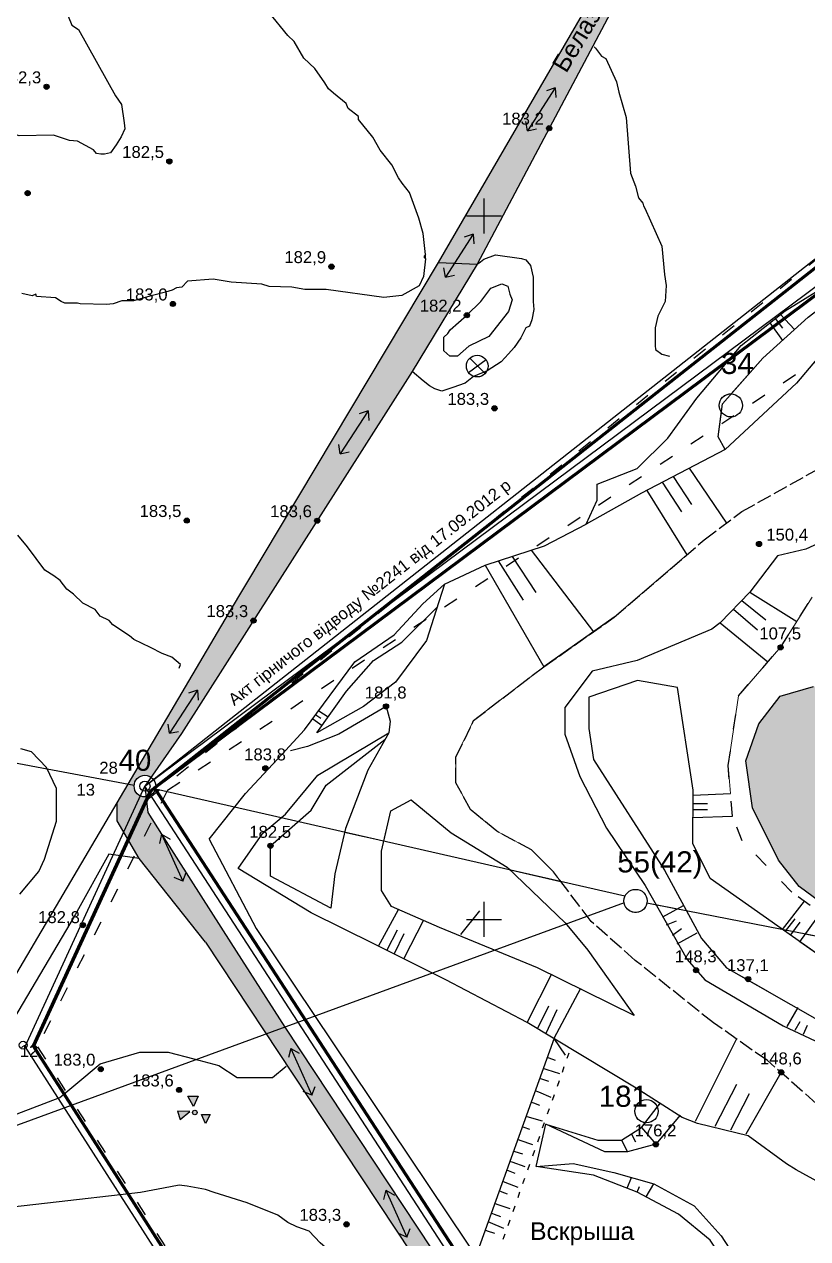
# Model space of a CAD drawing. Header units: millimetres. Extents: x 6243 to 9314, y 4730 to 7085.
# Drawn here: x 6669.2 to 6892.1, y 5309.2 to 5654.5 of the extents above; entities that cross this region are included whole.
import ezdxf

# ---------------------------------------------------------------- set-up
doc = ezdxf.new("R2010")
doc.units = ezdxf.units.MM
doc.header["$LTSCALE"] = 0.7
doc.linetypes.add('ACAD_ISO02W100', pattern=[15, 12, -3])
doc.linetypes.add('ACAD_ISO03W100', pattern=[30, 12, -18])
for name, color, linetype in [('відм', 14, 'Continuous'), ('горизонталі', 22, 'Continuous'), ('горный отвод', 7, 'Continuous'), ('свердловини', 7, 'Continuous'), ('чорн', 255, 'Continuous')]:
    doc.layers.add(name, color=color, linetype=linetype)
doc.styles.get("Standard").update_dxf_attribs({"font": 'arial.ttf'})

msp = doc.modelspace()

# ---------------------------------------------------------------- hatches: boundary and pattern name
at = {"ltscale": 0.2, "true_color": 0x000000}
h = msp.add_hatch(color=18, dxfattribs=at)
h.dxf.hatch_style = 1
h.paths.add_polyline_path([(6885.6, 5814.59), (6881.06, 5824.61), (6873.82, 5823.22), (6880.84, 5803.53), (6881.5, 5784.76), (6881.65, 5770.42), (6881.63, 5754.94), (6891, 5759.95)])
h.paths.add_polyline_path([(6888.05, 5746.24), (6891, 5759.95), (6881.63, 5754.94), (6880.18, 5749.63), (6846.81, 5689.69), (6787.06, 5586.76), (6798.06, 5586.3), (6818.22, 5624.31, -0.277586), (6817.83, 5624.95, -0.565452), (6818.91, 5625.6), (6845.02, 5674.82), (6850.17, 5683.38, -0.262968), (6849.82, 5684, -0.583571), (6850.93, 5684.63), (6870.69, 5717.44, -0.262968), (6870.34, 5718.07, -0.583571), (6871.45, 5718.69)])
h.paths.add_polyline_path([(6779.62, 5555.73), (6798.06, 5586.3), (6787.06, 5586.76), (6727.31, 5486.89), (6698.76, 5438.43), (6700.5, 5438.11, -0.580445), (6705.33, 5440.41), (6713.99, 5452.86), (6734.07, 5484.33, -0.256117), (6733.73, 5484.95, -0.592209), (6734.86, 5485.57), (6752.19, 5512.74, -0.256117), (6751.85, 5513.35, -0.592209), (6752.98, 5513.97)])
h.paths.add_polyline_path([(6824.81, 5637.4), (6857.29, 5691.29), (6848.46, 5696.61), (6815.99, 5642.72)], flags=24)
h.paths.add_polyline_path([(6803.79, 5624.09), (6817.37, 5624.08), (6817.38, 5631.08), (6803.8, 5631.1)], flags=25)
h.paths.add_polyline_path([(6835.77, 5683.14), (6849.36, 5683.13), (6849.37, 5690.13), (6835.78, 5690.15)], flags=24)
h.paths.add_polyline_path([(6856.3, 5717.21), (6869.88, 5717.19), (6869.89, 5724.2), (6856.3, 5724.21)], flags=25)
h.paths.add_polyline_path([(6719.69, 5484.09), (6733.27, 5484.07), (6733.28, 5491.08), (6719.7, 5491.1)], flags=25)
h.paths.add_polyline_path([(6737.81, 5512.49), (6751.39, 5512.48), (6751.4, 5519.48), (6737.82, 5519.5)], flags=25)
h.paths.add_polyline_path([(6780.36, 5570.92), (6793.95, 5570.9), (6793.96, 5577.91), (6780.37, 5577.92)], flags=24)
h.paths.add_polyline_path([(6694.54, 5440.59), (6706.93, 5440.61), (6706.91, 5449.8), (6694.53, 5449.78)], flags=9)
h = msp.add_hatch(color=18, dxfattribs=at)
h.dxf.hatch_style = 1
h.paths.add_polyline_path([(6932.49, 5448.84), (6935.43, 5456.48), (6938.55, 5459.27), (6946.32, 5468.63), (6949.67, 5476.59), (6963.4, 5503.65), (6969.99, 5518.83), (6974.64, 5528.34), (6986.17, 5547.89), (6976.48, 5557), (6967.7, 5544.08), (6966.63, 5542.19, -0.375086), (6967.26, 5541.47, -0.711304), (6965.95, 5541.01), (6954.43, 5520.84), (6941.01, 5494.45), (6928.8, 5475.25), (6920.79, 5466.74), (6918.21, 5463.96), (6914.35, 5463.96), (6903.16, 5465.19, -1), (6901.71, 5465.36), (6893.74, 5466.24), (6884.29, 5463.46), (6878.17, 5455.64), (6874.5, 5445.09), (6876.42, 5431.69), (6882.49, 5419.53), (6906.32, 5428.17), (6906.64, 5431.26), (6909.98, 5433.74), (6915.19, 5431.39), (6930.14, 5436.81), (6930.15, 5439.98)])
h.paths.add_polyline_path([(6931.56, 5459.49, -1), (6933.02, 5459.49, -1)], flags=16)
h.paths.add_polyline_path([(6955.7, 5508.9, -1), (6957.17, 5508.9, -1)], flags=16)
h.paths.add_polyline_path([(6995.38, 5559.69), (7011.67, 5582.06), (7020.54, 5596.74), (7043, 5640.79), (7033.31, 5646.4), (7011.05, 5606.86), (6986.45, 5571.67), (6976.48, 5557), (6986.23, 5547.84)])
h.paths.add_polyline_path([(6991.88, 5567.6, -1), (6993.34, 5567.6, -1)], flags=16)
h.paths.add_polyline_path([(6930.14, 5429.58), (6930.14, 5431.9), (6930.14, 5436.81), (6915.19, 5431.39), (6915.93, 5431.05), (6921.22, 5420.53), (6927.89, 5415.51), (6938.99, 5421.04)])
h.paths.add_polyline_path([(6907.29, 5421.21), (6905.85, 5423.55), (6906.32, 5428.17), (6882.49, 5419.53), (6883.81, 5416.88), (6889.71, 5409.32), (6913.96, 5391.37), (6940.64, 5386.14), (6921.93, 5402.87)])
h.paths.add_polyline_path([(6967.2, 5540.59), (6980.78, 5540.57), (6980.79, 5547.58), (6967.2, 5547.59)], flags=24)
h.paths.add_polyline_path([(6924.88, 5459.89), (6938.47, 5459.88), (6938.47, 5466.88), (6924.89, 5466.9)], flags=24)
h.paths.add_polyline_path([(6949.03, 5509.3), (6962.61, 5509.28), (6962.62, 5516.29), (6949.04, 5516.31)], flags=24)
h.paths.add_polyline_path([(6993.6, 5566.72), (7004.54, 5566.7), (7004.55, 5573.71), (6993.61, 5573.72)], flags=24)
h.paths.add_polyline_path([(6994.88, 5580.31), (7017.56, 5580.68), (7017.39, 5590.98), (6994.71, 5590.61)], flags=24)
h.paths.add_polyline_path([(6989.1, 5573.02), (7019.2, 5573.51), (7019.07, 5581.76), (6988.97, 5581.26)], flags=24)
h = msp.add_hatch(color=18, dxfattribs=at)
h.dxf.hatch_style = 1
h.paths.add_polyline_path([(6821.68, 5283.31), (6812.06, 5283.31), (6818.01, 5278.84), (6822.76, 5278.84)])
h.paths.add_polyline_path([(6812.06, 5283.31), (6808.41, 5283.31), (6806.12, 5283.82), (6809.35, 5278.84), (6818.01, 5278.84)])
h.paths.add_polyline_path([(6743.38, 5369.37), (6738.08, 5367.43), (6749.92, 5349.55), (6770.18, 5318.94), (6793.19, 5284.18), (6801.13, 5278.84), (6806.95, 5278.84), (6803.31, 5284.44), (6800.95, 5284.96), (6797.73, 5287.24)])
h.paths.add_polyline_path([(6786.74, 5298.58, -1), (6788.2, 5298.58, -1)], flags=16)
h.paths.add_polyline_path([(6728.04, 5393.35), (6716.62, 5411.19), (6708.32, 5424.18), (6704.36, 5430.37), (6704.01, 5433.69), (6703.81, 5433.56), (6698.81, 5422.68), (6701.92, 5417.34), (6720.78, 5393.56), (6738.08, 5367.43), (6743.38, 5369.37)])
h.paths.add_polyline_path([(6702.28, 5435.08, -0.293014), (6700.49, 5437.88, -0.018732), (6700.5, 5438.11), (6698.76, 5438.43), (6695.71, 5433.25), (6695.71, 5428.04), (6697.57, 5424.82)])
h.paths.add_polyline_path([(6703.52, 5433.36), (6703.84, 5433.63), (6703.98, 5433.93), (6703.89, 5434.82, -0.13467), (6702.28, 5435.08), (6697.57, 5424.82), (6698.76, 5422.77)])
h.paths.add_polyline_path([(6772.69, 5297.71), (6786.28, 5297.71), (6786.28, 5304.71), (6772.7, 5304.71)], flags=25)
at = {"layer": 'відм', "ltscale": 0.2, "true_color": 0x000000}
h = msp.add_hatch(color=18, dxfattribs=at)
h.dxf.hatch_style = 1
h.paths.add_polyline_path([(6676.33, 5636.71, 1), (6674.87, 5636.72, 1)])
h = msp.add_hatch(color=18, dxfattribs=at)
h.dxf.hatch_style = 1
h.paths.add_polyline_path([(6819.3, 5624.95, 1), (6817.83, 5624.95, 1)])
h = msp.add_hatch(color=18, dxfattribs=at)
h.dxf.hatch_style = 1
h.paths.add_polyline_path([(6711.24, 5615.5, 1), (6709.77, 5615.5, 1)])
h = msp.add_hatch(color=18, dxfattribs=at)
h.dxf.hatch_style = 1
h.paths.add_polyline_path([(6670.94, 5606.48, 1), (6669.48, 5606.48, 1)])
h = msp.add_hatch(color=18, dxfattribs=at)
h.dxf.hatch_style = 1
h.paths.add_polyline_path([(6757.36, 5585.59, 1), (6755.9, 5585.59, 1)])
h = msp.add_hatch(color=18, dxfattribs=at)
h.dxf.hatch_style = 1
h.paths.add_polyline_path([(6712.26, 5574.98, 1), (6710.79, 5574.98, 1)])
h = msp.add_hatch(color=18, dxfattribs=at)
h.dxf.hatch_style = 1
h.paths.add_polyline_path([(6795.87, 5571.78, 1), (6794.41, 5571.78, 1)])
h = msp.add_hatch(color=18, dxfattribs=at)
h.dxf.hatch_style = 1
h.paths.add_polyline_path([(6803.74, 5545.29, 1), (6802.27, 5545.29, 1)])
h = msp.add_hatch(color=18, dxfattribs=at)
h.dxf.hatch_style = 1
h.paths.add_polyline_path([(6716.19, 5513.4, 1), (6714.72, 5513.4, 1)])
h = msp.add_hatch(color=18, dxfattribs=at)
h.dxf.hatch_style = 1
h.paths.add_polyline_path([(6753.32, 5513.35, 1), (6751.85, 5513.36, 1)])
h = msp.add_hatch(color=18, dxfattribs=at)
h.dxf.hatch_style = 1
h.paths.add_polyline_path([(6878.99, 5506.72, 1), (6877.52, 5506.72, 1)])
h = msp.add_hatch(color=18, dxfattribs=at)
h.dxf.hatch_style = 1
h.paths.add_polyline_path([(6735.2, 5484.95, 1), (6733.73, 5484.95, 1)])
h = msp.add_hatch(color=18, dxfattribs=at)
h.dxf.hatch_style = 1
h.paths.add_polyline_path([(6686.66, 5398.37, 1), (6685.19, 5398.37, 1)])
h = msp.add_hatch(color=18, dxfattribs=at)
h.dxf.hatch_style = 1
h.paths.add_polyline_path([(6691.73, 5357.41, 1), (6690.27, 5357.41, 1)])
h = msp.add_hatch(color=18, dxfattribs=at)
h.dxf.hatch_style = 1
h.paths.add_polyline_path([(6714, 5351.51, 1), (6712.54, 5351.51, 1)])
h = msp.add_hatch(color=18, dxfattribs=at)
h.dxf.hatch_style = 1
h.paths.add_polyline_path([(6761.64, 5313.3, 1), (6760.18, 5313.3, 1)])
at = {"layer": 'чорн', "ltscale": 0.2, "true_color": 0x000000}
h = msp.add_hatch(color=18, dxfattribs=at)
h.dxf.hatch_style = 1
h.paths.add_polyline_path([(6885.11, 5477.33, 1), (6883.64, 5477.33, 1)])
h = msp.add_hatch(color=18, dxfattribs=at)
h.dxf.hatch_style = 1
h.paths.add_polyline_path([(6772.88, 5460.54, 1), (6771.42, 5460.54, 1)])
h = msp.add_hatch(color=18, dxfattribs=at)
h.dxf.hatch_style = 1
h.paths.add_polyline_path([(6738.56, 5442.94, 1), (6737.09, 5442.94, 1)])
h = msp.add_hatch(color=18, dxfattribs=at)
h.dxf.hatch_style = 1
h.paths.add_polyline_path([(6740.01, 5420.93, 1), (6738.55, 5420.93, 1)])
h = msp.add_hatch(color=18, dxfattribs=at)
h.dxf.hatch_style = 1
h.paths.add_polyline_path([(6861.07, 5385.54, 1), (6859.6, 5385.54, 1)])
h = msp.add_hatch(color=18, dxfattribs=at)
h.dxf.hatch_style = 1
h.paths.add_polyline_path([(6875.9, 5383.02, 1), (6874.43, 5383.02, 1)])
h = msp.add_hatch(color=18, dxfattribs=at)
h.dxf.hatch_style = 1
h.paths.add_polyline_path([(6885.28, 5356.5, 1), (6883.82, 5356.5, 1)])
h = msp.add_hatch(color=18, dxfattribs=at)
h.dxf.hatch_style = 1
h.paths.add_polyline_path([(6716.31, 5345.35), (6712.81, 5345.51), (6713.62, 5343.13)])
h.paths.add_polyline_path([(6717.34, 5346.77), (6718.74, 5349.69), (6715.73, 5349.69)])
h.paths.add_polyline_path([(6722.08, 5344.48), (6719.63, 5344.48), (6720.75, 5341.96)])
h.paths.add_polyline_path([(6717.12, 5345.09, 1), (6718.4, 5345.09, 1)])
h = msp.add_hatch(color=18, dxfattribs=at)
h.dxf.hatch_style = 1
h.paths.add_polyline_path([(6849.62, 5336.04, 1), (6848.16, 5336.04, 1)])

# ---------------------------------------------------------------- linework, layer by layer
at = {"color": 18, "ltscale": 0.2, "true_color": 0x000000}
for points in [[(6787.06, 5586.76), (6798.06, 5586.3)], [(6703.57, 5437.88), (6704.36, 5430.37), (6708.32, 5424.18), (6716.62, 5411.19), (6728.04, 5393.35), (6743.38, 5369.37), (6797.73, 5287.24)], [(6701.92, 5417.34), (6695.71, 5428.04), (6695.71, 5433.25)], [(6720.78, 5393.56), (6749.92, 5349.55), (6770.18, 5318.94), (6793.19, 5284.18), (6801.13, 5278.84), (6822.76, 5278.84)], [(6819.98, 5366.27), (6797.7, 5304.25)]]:
    msp.add_lwpolyline(points, dxfattribs=at)
at = {"color": 18, "linetype": 'ACAD_ISO03W100', "ltscale": 0.2, "true_color": 0x000000}
msp.add_lwpolyline([(6824.17, 5361.99), (6801.65, 5298.37), (6797.7, 5304.25)], dxfattribs=at)
at = {"layer": 'відм', "color": 18, "ltscale": 0.2, "true_color": 0x000000}
for centre in [(6675.6, 5636.72), (6818.57, 5624.95), (6710.51, 5615.5), (6670.21, 5606.48), (6756.63, 5585.59), (6711.53, 5574.98), (6795.14, 5571.78), (6803, 5545.29), (6715.46, 5513.4), (6752.58, 5513.35), (6878.25, 5506.72), (6734.46, 5484.95), (6685.92, 5398.37), (6691, 5357.41), (6713.27, 5351.51), (6760.91, 5313.3)]:
    msp.add_circle(centre, 0.733, dxfattribs=at)
at = {"layer": 'горизонталі', "color": 18, "true_color": 0x000000}
for points in [[(6695.21, 5634.14), (6696.86, 5631.65), (6697.69, 5626.46), (6697.89, 5624.8), (6696.85, 5622.52), (6695.4, 5620.24), (6693.73, 5617.96), (6692.07, 5617.55), (6691.04, 5617.55), (6689.79, 5617.76), (6688.96, 5618.8), (6684.4, 5621.29), (6682.12, 5621.5), (6677.56, 5622.96), (6667.8, 5622.76), (6662, 5624.64), (6660.75, 5625.47), (6661.17, 5628.79), (6663.67, 5633.56), (6666.16, 5636.25), (6666.38, 5642.48), (6666.17, 5646.63), (6666.18, 5650.15), (6665.98, 5656.38)], [(6681.75, 5656.77), (6682.78, 5654.28), (6684.65, 5653.04), (6695.21, 5634.14)], [(6744.19, 5651.31), (6738.81, 5657.95)], [(6783.33, 5589.01), (6782.92, 5588.39), (6783.33, 5587.77), (6783.33, 5589.01), (6782.72, 5595.03), (6781.48, 5599.39), (6778.79, 5606.66), (6776.72, 5609.36), (6775.68, 5610.81), (6773.82, 5614.55), (6770.5, 5618.7), (6768.43, 5622.44), (6764.29, 5627.42), (6764.29, 5628.25), (6761.39, 5630.54), (6760.77, 5631.99), (6757.24, 5634.9), (6755.79, 5636.15), (6754.76, 5637.81), (6751.86, 5641.96), (6748.75, 5644.87), (6746.06, 5649.64), (6744.19, 5651.31)], [(6831.34, 5648.12), (6831.75, 5647.68), (6833.4, 5645.39), (6834.65, 5644.77), (6837.75, 5638.12), (6838.37, 5635.22), (6840.44, 5627.95), (6841.66, 5612.18), (6843.11, 5608.45), (6843.94, 5605.13), (6845.18, 5603.67), (6845.39, 5602.84), (6845.8, 5602.22), (6850.56, 5591.43), (6851.38, 5583.33), (6851.79, 5580.22), (6851.58, 5575.66), (6849.5, 5571.51), (6848.67, 5568.19), (6848.66, 5563.21), (6848.84, 5561.99), (6850.6, 5560.67), (6852.81, 5560.09)], [(6783.33, 5587.77), (6782.78, 5582.79), (6781.55, 5580.11), (6776.68, 5577.4), (6771.49, 5576.79), (6755.1, 5579.09), (6749.09, 5579.1), (6745.35, 5579.72), (6738.92, 5579.94), (6736.85, 5580.56), (6728.13, 5581.2), (6722.95, 5582.03), (6715.68, 5581.42), (6714.02, 5579.76), (6712.57, 5579.55), (6711.32, 5578.93), (6709.46, 5578.31), (6705.31, 5577.28), (6700.32, 5575.83), (6697, 5575.84), (6694.51, 5575.01), (6692.65, 5574.8), (6685.18, 5575.02), (6684.35, 5575.23), (6680.82, 5575.23), (6679.78, 5575.65), (6678.12, 5576.69), (6672.73, 5577.11), (6672.52, 5577.73), (6671.49, 5577.32), (6668.58, 5577.95)], [(6798.06, 5586.3), (6798.98, 5586.92), (6799.93, 5587.75), (6803.25, 5588.99), (6810.72, 5587.94), (6811.96, 5587.53), (6813.21, 5585.87), (6814.03, 5582.55), (6814.03, 5577.36), (6814.03, 5575.7), (6814.23, 5573.42), (6813.6, 5570.51), (6812.98, 5568.65), (6811.94, 5568.23), (6810.49, 5565.33), (6808.62, 5562.63), (6806.95, 5560.77), (6804.88, 5558.49), (6800.93, 5556), (6796.99, 5554.35), (6794.7, 5552.48), (6791.17, 5551.24), (6788.06, 5550.21), (6785.99, 5550.83), (6784.53, 5551.67), (6782.67, 5553.12), (6779.62, 5555.73)], [(6713.27, 5471.45), (6713.69, 5472.49), (6711.2, 5474.57), (6708.51, 5475.61), (6705.19, 5477.27), (6700.42, 5479.56), (6699.17, 5480.6), (6694.41, 5483.72), (6693.37, 5484.96), (6690.88, 5486.21), (6689.43, 5488.08), (6685.91, 5489.95), (6683.21, 5492.44), (6681.35, 5493.9), (6679.48, 5496.39), (6677.62, 5497.64), (6675.13, 5499.3), (6670.16, 5505.95), (6667.46, 5509.27)], [(6667.97, 5407.19), (6673.37, 5413.61), (6675.03, 5417.14), (6678.42, 5427.92), (6678.43, 5437.2), (6675.53, 5443.22), (6671.33, 5447.64), (6668.22, 5448.48)], [(6648.32, 5344.85), (6656.07, 5343.48), (6663.98, 5343.48), (6679.39, 5349.36), (6683.91, 5353.15), (6690.85, 5358.97), (6702.1, 5362.29), (6710.17, 5362.29), (6717.43, 5360.35), (6724.58, 5358.45), (6729.78, 5355.03), (6736.24, 5355.02), (6739.87, 5355.02), (6743.74, 5358.25)], [(6784.3, 5298.87), (6780.35, 5297.83), (6777.86, 5297.21), (6776.41, 5297.21), (6771.43, 5298.25), (6766.87, 5299.91), (6764.79, 5300.94), (6762.3, 5301.98), (6757.95, 5304.47), (6756.5, 5305.3), (6753.38, 5308), (6750.27, 5311.32), (6746.75, 5312.57), (6744.26, 5313.81), (6741.35, 5315.89), (6732.64, 5319.42), (6723.3, 5322.32), (6720.81, 5323.15), (6715.62, 5324.19), (6713.34, 5324.4), (6710.85, 5323.98), (6702.35, 5322.33), (6675.87, 5319.33), (6661.67, 5317.72)]]:
    msp.add_lwpolyline(points, dxfattribs=at)
msp.add_lwpolyline([(6789.74, 5566.6), (6790.36, 5567.64), (6795.14, 5571.78), (6799.09, 5575.72), (6802, 5579.45), (6805.11, 5580.69), (6806.77, 5580.07), (6807.39, 5577.78), (6808.01, 5576.12), (6806.97, 5572.8), (6801.41, 5565.76), (6795.74, 5563), (6792.49, 5560.15), (6790.25, 5560.16), (6788.63, 5561.65), (6788.63, 5565.51)], close=True, dxfattribs=at)
at = {"layer": 'горный отвод', "color": 18, "ltscale": 0.2, "true_color": 0x000000}
for points in [[(7101.75, 5118.13), (6763.7, 5216.95), (6669.54, 5363.81), (6703.57, 5437.88), (6904.12, 5595.57), (6921.23, 6210.33), (7090.25, 6238.81), (7199.86, 6190.22), (7293.11, 6086.23), (7361.1, 6123.46), (7378.12, 6087.96), (7340.09, 6060.82), (7338.46, 5566.72), (7475, 5378.32), (7101.75, 5118.13)], [(7371.91, 5668.57), (7363.94, 5566.46), (7445.48, 5414.32), (7419.57, 5371.06), (7097.86, 5201.57), (6812.43, 5270.41), (6703.57, 5437.88), (6918.96, 5598.23), (6916.57, 5727.78)], [(7370.03, 5670.34), (7361.89, 5566.02), (7443.17, 5414.37), (7418.13, 5372.58), (7097.59, 5203.71), (6813.68, 5272.18), (6706.28, 5437.39), (6920.99, 5597.24), (6918.58, 5727.75)], [(7370.03, 5670.34), (7361.89, 5566.02), (7443.17, 5414.37), (7418.13, 5372.58), (7097.59, 5203.71), (6813.68, 5272.18), (6706.28, 5437.39), (6920.99, 5597.24), (6918.58, 5727.75)], [(7370.03, 5670.33), (7361.89, 5566.03), (7443.17, 5414.37), (7418.14, 5372.57), (7097.59, 5203.7), (6813.68, 5272.17), (6706.28, 5437.39), (6920.99, 5597.24), (6918.57, 5727.75)], [(7370.03, 5670.34), (7361.89, 5566.02), (7443.16, 5414.37), (7418.13, 5372.58), (7097.59, 5203.71), (6813.68, 5272.18), (6706.29, 5437.39), (6920.99, 5597.24), (6918.58, 5727.75)]]:
    msp.add_lwpolyline(points, dxfattribs=at)
at = {"layer": 'горный отвод', "color": 18, "lineweight": 200, "ltscale": 0.2, "true_color": 0x000000}
msp.add_lwpolyline([(7101.39, 5120.34), (6764.99, 5218.68), (6671.84, 5363.97), (6705.21, 5436.59), (6906.11, 5594.56), (6923.21, 6208.61), (7089.99, 6236.71), (7198.64, 6188.54), (7292.67, 6083.68), (7360.2, 6120.66), (7375.56, 6088.62), (7338.07, 6061.87), (7336.43, 5566.06), (7472.15, 5378.8)], close=True, dxfattribs=at)
msp.add_lwpolyline([(7370.03, 5670.33), (7361.89, 5566.03), (7443.17, 5414.37), (7418.14, 5372.57), (7097.59, 5203.7), (6813.68, 5272.17), (6706.28, 5437.39), (6920.99, 5597.24), (6918.57, 5727.75)], dxfattribs=at)
at = {"layer": 'свердловини', "color": 18, "linetype": 'ACAD_ISO03W100', "lineweight": 30, "ltscale": 0.5, "true_color": 0x000000}
for p, q in [((6911.99, 5601.7), (6703.52, 5433.36)), ((6710, 5436.7), (6941.49, 5589.87))]:
    msp.add_line(p, q, dxfattribs=at)
at = {"layer": 'свердловини', "color": 18, "ltscale": 0.5, "true_color": 0x000000}
for p, q in [((6700.5, 5438.11), (6619.02, 5453.23)), ((6840.11, 5406.57), (6706.53, 5437.01)), ((6839.88, 5404.69), (6655.16, 5337.08)), ((6975.2, 5379.37), (6846.35, 5404.61))]:
    msp.add_line(p, q, dxfattribs=at)
at = {"layer": 'свердловини', "color": 18, "linetype": 'ACAD_ISO03W100', "lineweight": 30, "ltscale": 0.5, "true_color": 0x000000}
msp.add_lwpolyline([(6710, 5436.7), (6672.97, 5363.75), (6765.55, 5219.44), (7100.96, 5123.03), (7465.14, 5379.32), (7330.21, 5564.54), (7327.8, 6028.9)], dxfattribs=at)
at = {"layer": 'свердловини', "color": 18, "true_color": 0x000000}
for centre in [(6870.23, 5546.15), (6843.12, 5405.25), (6846.24, 5345.45)]:
    msp.add_circle(centre, 3.29, dxfattribs=at)
at = {"layer": 'чорн', "color": 18, "ltscale": 0.2, "true_color": 0x000000}
for p, q in [((6799.99, 5604.99), (6799.99, 5594.99)), ((6794.99, 5599.99), (6804.99, 5599.99)), ((6794.99, 5599.99), (6794.99, 5599.99)), ((6794.99, 5599.99), (6799.99, 5599.99)), ((6795.98, 5559.59), (6800.33, 5555.2)), ((6800.59, 5559.12), (6795.63, 5555.44)), ((6799.99, 5404.99), (6799.99, 5394.99)), ((6794.99, 5399.99), (6804.99, 5399.99)), ((6794.99, 5399.99), (6794.99, 5399.99)), ((6794.99, 5399.99), (6799.99, 5399.99)), ((6819.92, 5366.11), (6823.13, 5361.4)), ((6818.57, 5360.55), (6818, 5360.75)), ((6820.38, 5359.88), (6818.57, 5360.55)), ((6818.02, 5357.26), (6816.88, 5357.63)), ((6821.56, 5356.11), (6818.02, 5357.26)), ((6816.51, 5354.54), (6815.84, 5354.76)), ((6818.47, 5353.91), (6816.51, 5354.54)), ((6815.62, 5350.85), (6814.59, 5351.27)), ((6819.14, 5349.37), (6815.62, 5350.85)), ((6814.16, 5347.71), (6813.4, 5347.97)), ((6815.91, 5347.11), (6814.16, 5347.71)), ((6812.96, 5343.68), (6811.97, 5343.97)), ((6816.64, 5342.59), (6812.96, 5343.68)), ((6811.47, 5340.78), (6810.9, 5340.99)), ((6813.09, 5340.21), (6811.47, 5340.78)), ((6810.31, 5337.12), (6809.6, 5337.37)), ((6813.88, 5335.91), (6810.31, 5337.12)), ((6808.92, 5333.91), (6808.42, 5334.08)), ((6811.05, 5333.2), (6808.92, 5333.91)), ((6806.97, 5328.48), (6806.47, 5328.67)), ((6808.89, 5327.74), (6806.97, 5328.48)), ((6808.01, 5330.95), (6807.37, 5331.18)), ((6811.69, 5329.66), (6808.01, 5330.95)), ((6806, 5325.23), (6805.33, 5325.49)), ((6809.69, 5323.78), (6806, 5325.23)), ((6805.2, 5322.46), (6804.36, 5322.8)), ((6806.74, 5321.84), (6805.2, 5322.46)), ((6803.76, 5318.94), (6803.06, 5319.17)), ((6807.44, 5317.73), (6803.76, 5318.94)), ((6802.96, 5316.11), (6802.08, 5316.45)), ((6804.79, 5315.4), (6802.96, 5316.11)), ((6801.04, 5311.39), (6800.35, 5311.63)), ((6803.13, 5310.65), (6801.04, 5311.39)), ((6801.84, 5313.72), (6801.2, 5313.99)), ((6805.61, 5312.12), (6801.84, 5313.72))]:
    msp.add_line(p, q, dxfattribs=at)
at = {"layer": 'чорн', "color": 18, "lineweight": 0, "ltscale": 0.2, "true_color": 0x000000}
for p, q in [((6906.11, 5594.56), (6705.21, 5436.59)), ((6879.37, 5559.6), (6892.21, 5571.22)), ((6870.35, 5549.44), (6879.37, 5559.6)), ((6866.67, 5537.2), (6867.53, 5544.27)), ((6868.58, 5533.57), (6866.67, 5537.2)), ((6846.31, 5521.98), (6868.58, 5533.57)), ((6857.71, 5503.68), (6846.31, 5521.98)), ((6800.38, 5500.71), (6813.39, 5504.93)), ((6813.39, 5504.93), (6831.17, 5481.75)), ((6817.06, 5471.84), (6800.38, 5500.71)), ((6837.07, 5485.89), (6857.71, 5503.68)), ((6884.77, 5477.95), (6893.35, 5491.58)), ((6831.17, 5481.75), (6837.07, 5485.89)), ((6872.45, 5463.6), (6883.9, 5476.78)), ((6797.06, 5456.54), (6817.06, 5471.84)), ((6829.81, 5463.14), (6843.71, 5467.93)), ((6843.71, 5467.93), (6855.02, 5465.91)), ((6829.8, 5454.3), (6829.81, 5463.14)), ((6855.02, 5465.91), (6859.47, 5436.76)), ((6869.47, 5443.73), (6872.45, 5463.6)), ((6773.29, 5456.36), (6772.34, 5459.83)), ((6772.34, 5459.83), (6773.29, 5456.36)), ((6772.92, 5453.05), (6773.29, 5456.36)), ((6773.29, 5456.36), (6772.92, 5453.05)), ((6792.04, 5446.17), (6797.06, 5456.54)), ((6752.75, 5441.01), (6772.92, 5453.05)), ((6772.92, 5453.05), (6766.93, 5442.45)), ((6831.14, 5445.46), (6829.8, 5454.3)), ((6792.03, 5438.86), (6792.04, 5446.17)), ((6851.37, 5413.96), (6831.14, 5445.46)), ((6766.93, 5442.45), (6760.65, 5425.87)), ((6870.13, 5435.75), (6869.47, 5443.73)), ((6743.57, 5429.89), (6752.75, 5441.01)), ((6796.21, 5431.2), (6792.03, 5438.86)), ((6705.21, 5436.59), (6694.5, 5413.3)), ((6859.47, 5436.76), (6859.47, 5435.33)), ((6859.47, 5435.33), (6870.13, 5435.75)), ((6773.51, 5430.85), (6779.33, 5434.03)), ((6779.33, 5434.03), (6790.63, 5424.6)), ((6737.14, 5424.55), (6743.57, 5429.89)), ((6771.51, 5422.2), (6773.51, 5430.85)), ((6803.63, 5425.04), (6796.21, 5431.2)), ((6730.09, 5414.44), (6737.14, 5424.55)), ((6760.65, 5425.87), (6760.38, 5424.74)), ((6760.38, 5424.74), (6771.51, 5422.2)), ((6790.63, 5424.6), (6806.64, 5414.85)), ((6813.5, 5419.81), (6803.63, 5425.04)), ((6819.79, 5413.49), (6813.5, 5419.81)), ((6750.84, 5401.89), (6730.09, 5414.44)), ((6806.64, 5414.85), (6807.54, 5413.99)), ((6807.54, 5413.99), (6821.9, 5410.72)), ((6821.9, 5410.72), (6819.79, 5413.49)), ((6856.81, 5403.91), (6851.37, 5413.96)), ((6857.63, 5402.4), (6846.35, 5404.61)), ((6846.35, 5404.61), (6854.98, 5402.92)), ((6854.98, 5402.92), (6856.81, 5403.91)), ((6768.88, 5392.95), (6750.84, 5401.89)), ((6861.88, 5394.55), (6857.63, 5402.4)), ((6869.04, 5386.26), (6861.88, 5394.55)), ((6891.4, 5395.79), (6889.85, 5393.64)), ((6889.85, 5393.64), (6898.63, 5387.43)), ((6913.68, 5391.42), (6891.4, 5395.79)), ((6789.2, 5382.83), (6768.88, 5392.95)), ((6874.45, 5383.17), (6869.04, 5386.26)), ((6812.34, 5370.68), (6789.2, 5382.83)), ((6896.13, 5370.78), (6875.66, 5382.48)), ((6843.33, 5351.99), (6819.92, 5366.11)), ((6672.14, 5363.51), (6741.17, 5255.85)), ((6850.15, 5347.67), (6843.33, 5351.99)), ((6849.32, 5346.6), (6850.15, 5347.67)), ((6814.84, 5329.69), (6817.64, 5341.76)), ((6817.64, 5341.76), (6832.37, 5337.19)), ((6844.86, 5340.8), (6845.92, 5342.17)), ((6839.13, 5337.19), (6844.86, 5340.8)), ((6832.37, 5337.19), (6839.13, 5337.19)), ((6831.21, 5327.31), (6814.84, 5329.69)), ((6843.58, 5322.43), (6831.21, 5327.31)), ((6855.38, 5316.16), (6843.58, 5322.43)), ((6864.31, 5308.8), (6855.38, 5316.16))]:
    msp.add_line(p, q, dxfattribs=at)
at = {"layer": 'чорн', "color": 18, "ltscale": 0.5, "true_color": 0x000000}
for p, q in [((6881.28, 5569.57), (6884.92, 5564.62)), ((6882.84, 5570.8), (6884.95, 5568.14)), ((6884.33, 5571.97), (6888.37, 5567.75)), ((6858.37, 5528.25), (6868.98, 5512.67)), ((6853.87, 5525.91), (6859.06, 5517.92)), ((6846.31, 5521.98), (6857.71, 5503.68)), ((6850.7, 5524.27), (6856.17, 5515.87)), ((6800.38, 5500.71), (6817.2, 5506.17)), ((6813.39, 5504.93), (6831.17, 5481.75)), ((6800.38, 5500.71), (6817.06, 5471.84)), ((6804.08, 5501.91), (6811.17, 5490.77)), ((6808.06, 5503.2), (6814.78, 5492.91)), ((6837.07, 5485.89), (6817.06, 5471.84)), ((6753.03, 5459.31), (6755.73, 5457.61)), ((6751.34, 5457.03), (6753.94, 5455.1)), ((6752.18, 5458.17), (6753.62, 5457.17)), ((6859.47, 5435.33), (6870.13, 5435.75)), ((6859.47, 5432.98), (6863.58, 5432.97)), ((6859.46, 5431.25), (6863.58, 5431.24)), ((6859.46, 5428.94), (6870.66, 5429.38)), ((6850.93, 5400.76), (6856.81, 5403.91)), ((6884.89, 5397.14), (6891.14, 5405.18)), ((6770.05, 5392.37), (6775.67, 5402.81)), ((6889.85, 5393.64), (6895.73, 5401.79)), ((6772.49, 5391.35), (6775.43, 5397.01)), ((6777.32, 5388.95), (6782.91, 5399.88)), ((6851.91, 5398.48), (6854.78, 5399.63)), ((6853.59, 5395.52), (6856.16, 5397.4)), ((6885.77, 5396.69), (6888.54, 5400.2)), ((6887.31, 5395.61), (6889.94, 5399.19)), ((6774.53, 5390.34), (6777.35, 5396.02)), ((6855, 5393.03), (6860.65, 5396.22)), ((6812.36, 5370.85), (6819.33, 5384.47)), ((6819.98, 5366.27), (6827.53, 5380.45)), ((6815.34, 5369.06), (6818.5, 5375.4)), ((6817.67, 5367.66), (6820.83, 5374.36)), ((6886.23, 5369.56), (6889.38, 5374.92)), ((6888.5, 5368.51), (6889.91, 5370.99)), ((6890.88, 5367.4), (6892.01, 5369.96)), ((6860.19, 5342.61), (6871.93, 5366.12)), ((6874.58, 5339.06), (6884.55, 5356.5)), ((6865.78, 5341.23), (6871.92, 5353.12)), ((6870.24, 5340.13), (6875.55, 5350.45)), ((6841.93, 5338.95), (6843.11, 5336.75)), ((6844.86, 5340.8), (6848.89, 5336.04)), ((6839.13, 5337.19), (6840.84, 5333.93)), ((6840.75, 5323.55), (6841.96, 5326.59)), ((6846.14, 5321.07), (6848.35, 5324.78)), ((6843.58, 5322.43), (6844.26, 5324.09))]:
    msp.add_line(p, q, dxfattribs=at)
at = {"layer": 'чорн', "color": 18, "ltscale": 0.15, "true_color": 0x000000}
for p, q in [((6884.29, 5463.46), (6893.74, 5466.24)), ((6878.17, 5455.64), (6884.29, 5463.46)), ((6874.5, 5445.09), (6878.17, 5455.64)), ((6876.42, 5431.69), (6874.5, 5445.09)), ((6883.81, 5416.88), (6876.42, 5431.69)), ((6889.71, 5409.32), (6883.81, 5416.88)), ((6919.22, 5387.47), (6889.71, 5409.32))]:
    msp.add_line(p, q, dxfattribs=at)
at = {"layer": 'чорн', "color": 240, "ltscale": 0.2, "true_color": 0xed1f24, "transparency": 33554687}
msp.add_line((6793.43, 5395.74), (6798.8, 5402.45), dxfattribs=at)
at = {"layer": 'чорн', "color": 18, "true_color": 0x000000}
for points in [[(6842.74, 5976.4), (6839.72, 5973.97), (6836.23, 5967.02), (6834.89, 5958.64), (6842, 5939.36), (6860.28, 5881.52), (6874.05, 5840.09), (6885.6, 5814.59), (6891, 5759.95), (6888.05, 5746.24), (6845.02, 5674.82), (6798.06, 5586.3), (6779.62, 5555.73), (6713.99, 5452.86), (6703.57, 5437.88)], [(6486.14, 5158.66), (6506.7, 5146.11), (6516.34, 5146.1), (6523.91, 5148.19), (6528.46, 5151.59), (6532.39, 5158.28), (6535.26, 5166.51), (6556.27, 5210.38), (6569.23, 5235.97), (6577.49, 5253.83), (6633.07, 5333.41), (6663.96, 5379.37), (6727.31, 5486.89), (6787.06, 5586.76), (6846.81, 5689.69)], [(6720.78, 5393.56), (6701.92, 5417.34), (6693.3, 5418.51), (6683.76, 5401.31), (6657.45, 5357.06), (6626.36, 5312.91), (6585.41, 5253.12), (6570.91, 5231.69)]]:
    msp.add_lwpolyline(points, dxfattribs=at)
at = {"layer": 'чорн', "color": 18, "ltscale": 0.5, "true_color": 0x000000}
for points in [[(6721.88, 5422.79), (6732.22, 5435.8), (6742.47, 5446.84), (6749, 5453.85), (6763.26, 5473.19), (6774.47, 5480.9), (6782.6, 5489.7), (6788.82, 5495.33), (6800.38, 5500.71), (6817.2, 5506.17), (6829.1, 5512.32), (6832.21, 5519.2), (6832.21, 5523.73), (6843.61, 5528.18), (6852.31, 5536.81), (6860.51, 5548.18), (6873.13, 5563.16), (6885.66, 5573.02), (6903.96, 5584.28), (6916.24, 5595.93), (6918.69, 5625.04), (6916.89, 5637.22), (6920.34, 5650.24), (6926.69, 5660.9)], [(6907.53, 5582.87), (6897.11, 5562.22), (6888.91, 5552.49), (6868.58, 5533.57), (6844.77, 5521.18), (6829.1, 5512.32)], [(6868.58, 5533.57), (6866.67, 5537.2), (6867.82, 5546.59), (6879.37, 5559.6), (6892.21, 5571.22), (6907.53, 5582.87)], [(6906.08, 5511.85), (6891.53, 5505.23), (6883.54, 5503.41), (6875.62, 5493.01), (6867.19, 5484.34), (6864.81, 5482.47), (6843.61, 5473.56), (6830.83, 5470.54), (6823, 5460.22), (6822.99, 5452.67), (6827.32, 5440.64), (6834.86, 5425.97), (6845.88, 5409.67), (6857.84, 5388.57), (6862.79, 5382.83), (6885.11, 5369.74), (6897.26, 5364.08)], [(6788.82, 5495.33), (6786.44, 5487.91), (6783.62, 5479.31), (6774.8, 5467.44), (6765.74, 5460.53), (6752.44, 5453)], [(6752.44, 5453), (6760.94, 5464.9), (6768.56, 5473.56), (6776.62, 5478.85), (6786.76, 5488.91)], [(6855.02, 5465.91), (6843.71, 5467.93), (6829.81, 5463.14), (6829.8, 5454.3), (6831.14, 5445.46), (6851.37, 5413.96), (6861.88, 5394.55), (6869.04, 5386.26), (6896.13, 5370.78), (6916.41, 5360.95), (6962.09, 5348.03), (6990.47, 5334.75), (7015.76, 5320.96), (7026.55, 5317.7)], [(7026.55, 5317.7), (7022.87, 5328.33), (6997.57, 5340.22), (6989.28, 5344.37), (6950.62, 5357.32), (6942.45, 5364.16), (6918.27, 5375.71), (6898.63, 5387.43), (6864.38, 5411.64), (6859.45, 5421.54), (6859.47, 5436.76), (6855.02, 5465.91)], [(6772.15, 5460.54), (6758.72, 5452.63), (6749.79, 5449.14), (6744.98, 5447.94)], [(6772.15, 5460.54), (6773.29, 5456.36), (6772.92, 5453.05), (6766.93, 5442.45), (6760.65, 5425.87), (6757.57, 5412.97), (6756.45, 5403.22)], [(6932.87, 5302.81), (6925.94, 5311.09), (6920.89, 5314.26), (6908.17, 5317.02), (6904.1, 5318.66), (6900.42, 5322.47), (6888.8, 5328.8), (6886.06, 5330.45), (6875.18, 5338.43), (6860.79, 5341.99), (6856.41, 5343.7), (6843.33, 5351.99), (6812.34, 5370.68), (6789.2, 5382.83), (6768.88, 5392.95), (6750.84, 5401.89), (6730.09, 5414.44), (6737.14, 5424.55), (6743.57, 5429.89), (6752.75, 5441.01), (6772.92, 5453.05)], [(6756.45, 5403.22), (6739.27, 5412.29), (6739.28, 5416.51), (6739.28, 5420.93), (6750.88, 5431.02), (6755.12, 5438.12), (6771.82, 5451.1)], [(6842.74, 5372.69), (6815.27, 5386.22), (6787.32, 5397.71), (6773.66, 5403.69), (6770.84, 5408.24), (6770.85, 5419.38), (6773.51, 5430.85), (6779.33, 5434.03)], [(6779.33, 5434.03), (6790.63, 5424.6), (6806.64, 5414.85), (6823.12, 5398.98), (6829.57, 5391.22), (6842.74, 5372.69)], [(6817.64, 5341.76), (6832.37, 5337.19), (6839.13, 5337.19), (6844.86, 5340.8), (6850.26, 5347.82)], [(6814.84, 5329.69), (6817.64, 5341.76)], [(6855.81, 5344.31), (6848.89, 5336.04), (6840.84, 5333.93), (6834.43, 5333.93), (6817.64, 5341.76)], [(6814.84, 5329.69), (6825.42, 5330.6), (6836.95, 5328), (6848.35, 5324.78), (6859.81, 5318.58), (6867.45, 5310.03), (6875.91, 5297.01), (6882.73, 5284.65), (6885.12, 5279.51), (6885.12, 5270.45), (6898.56, 5267.24), (6919.43, 5260.97), (6938.37, 5256.64), (6965.29, 5248.78), (6977.18, 5243.72), (7007.7, 5232.34), (7029.25, 5224.98)], [(6879.88, 5267.25), (6881.04, 5276.53), (6879.38, 5284.51), (6869.82, 5300.63), (6864.31, 5308.8), (6855.38, 5316.16), (6843.58, 5322.43), (6831.21, 5327.31), (6814.84, 5329.69)]]:
    msp.add_lwpolyline(points, dxfattribs=at)
at = {"layer": 'чорн', "color": 18, "ltscale": 0.2, "true_color": 0x000000}
for points in [[(6820.3, 5636.47), (6812.39, 5624.21)], [(6820.3, 5636.47), (6817.76, 5635.58)], [(6820.3, 5636.47), (6820.47, 5633.66)], [(6812.39, 5624.21), (6811.95, 5626.81)], [(6812.39, 5624.21), (6814.93, 5624.74)], [(6796.96, 5594.86), (6789.05, 5582.61)], [(6796.96, 5594.86), (6794.42, 5593.98)], [(6796.96, 5594.86), (6797.13, 5592.06)], [(6789.05, 5582.61), (6788.61, 5585.21)], [(6789.05, 5582.61), (6791.59, 5583.14)], [(6767.05, 5544.63), (6759.14, 5532.38)], [(6767.05, 5544.63), (6764.51, 5543.75)], [(6767.05, 5544.63), (6767.22, 5541.83)], [(6759.14, 5532.38), (6758.7, 5534.98)], [(6759.14, 5532.38), (6761.68, 5532.91)], [(6873.37, 5490.69), (6880.23, 5485.16)], [(6875.62, 5493.01), (6889.02, 5484.7)], [(6870.97, 5488.23), (6877.85, 5482.31)], [(6867.19, 5484.34), (6880.78, 5473.19)], [(6718.52, 5465.17), (6710.6, 5452.92)], [(6718.52, 5465.17), (6715.97, 5464.28)], [(6718.52, 5465.17), (6718.69, 5462.37)], [(6710.6, 5452.92), (6710.16, 5455.52)], [(6710.6, 5452.92), (6713.14, 5453.45)], [(6708.32, 5424.18), (6707.69, 5421.56)], [(6708.32, 5424.18), (6714.33, 5410.88)], [(6708.32, 5424.18), (6710.77, 5422.8)], [(6721.88, 5422.79), (6735.24, 5397.36), (6811.44, 5283.77), (6822.28, 5275.63), (6841.81, 5269.16), (6868.35, 5266.99), (6880.41, 5266.62)], [(6714.33, 5410.88), (6711.9, 5411.93)], [(6714.33, 5410.88), (6715.25, 5413.3)], [(6745.03, 5363.31), (6744.39, 5360.7)], [(6745.03, 5363.31), (6751.03, 5350.02)], [(6745.03, 5363.31), (6747.48, 5361.94)], [(6751.03, 5350.02), (6751.96, 5352.44)], [(6717.34, 5346.77), (6715.73, 5349.69), (6718.74, 5349.69), (6717.34, 5346.77)], [(6751.03, 5350.02), (6748.61, 5351.06)], [(6712.81, 5345.51), (6713.62, 5343.13), (6716.31, 5345.35), (6712.81, 5345.51)], [(6719.63, 5344.48), (6722.08, 5344.48), (6720.75, 5341.96), (6719.63, 5344.48)], [(6772.07, 5322.96), (6771.44, 5320.34)], [(6772.07, 5322.96), (6778.08, 5309.66)], [(6772.07, 5322.96), (6774.52, 5321.58)], [(6778.08, 5309.66), (6775.65, 5310.7)], [(6778.08, 5309.66), (6779, 5312.08)]]:
    msp.add_lwpolyline(points, dxfattribs=at)
at = {"layer": 'чорн', "color": 18, "linetype": 'ACAD_ISO02W100', "ltscale": 0.5, "true_color": 0x000000}
msp.add_lwpolyline([(6898.53, 5344.12), (6880.64, 5359.85), (6865.3, 5370.56), (6843.02, 5388.35), (6830.46, 5399.44), (6819.79, 5413.49), (6813.5, 5419.81), (6803.63, 5425.04), (6796.21, 5431.2), (6792.03, 5438.86), (6792.04, 5446.17), (6797.06, 5456.54), (6817.06, 5471.84), (6837.07, 5485.89), (6862.67, 5507.95), (6873.36, 5515.94), (6902.09, 5531.96)], dxfattribs=at)
at = {"layer": 'чорн', "color": 18, "linetype": 'ACAD_ISO03W100', "ltscale": 0.5, "true_color": 0x000000}
msp.add_lwpolyline([(6918.16, 5385.26), (6887.61, 5407.78), (6873.43, 5422.34), (6870.66, 5429.38), (6869.47, 5443.73), (6872.45, 5463.6), (6884.38, 5477.33), (6893.35, 5491.58)], dxfattribs=at)
at = {"layer": 'чорн', "color": 18, "ltscale": 0.2, "true_color": 0x000000}
for centre, radius in [((6798.08, 5557.32), 3.09), ((6884.38, 5477.33), 0.733), ((6772.15, 5460.54), 0.733), ((6737.82, 5442.94), 0.733), ((6703.57, 5437.88), 3.08), ((6703.57, 5437.88), 1.45), ((6739.28, 5420.93), 0.733), ((6860.34, 5385.54), 0.733), ((6875.16, 5383.02), 0.733), ((6668.92, 5364.24), 1.11), ((6884.55, 5356.5), 0.733), ((6717.76, 5345.09), 0.641), ((6848.89, 5336.04), 0.733)]:
    msp.add_circle(centre, radius, dxfattribs=at)
at = {"layer": 'чорн', "color": 18, "lineweight": 0, "ltscale": 0.2, "true_color": 0x000000}
for centre, radius, start, end in [((6870.23, 5546.15), 3.29, 88.0279, 180), ((6870.23, 5546.15), 3.29, 180, 214.8513), ((6884.38, 5477.33), 0.733, 57.8126, 180), ((6884.38, 5477.33), 0.733, 180, 229.0059), ((6772.15, 5460.54), 0.733, 0, 180), ((6772.15, 5460.54), 0.733, 180, 285.226), ((6772.15, 5460.54), 0.733, 285.226, 0), ((6843.12, 5405.25), 3.29, 0, 180), ((6843.12, 5405.25), 3.29, 180, 348.9141), ((6843.12, 5405.25), 3.29, 348.9141, 0), ((6875.16, 5383.02), 0.733, 168.2168, 180), ((6875.16, 5383.02), 0.733, 180, 312.3069), ((6846.24, 5345.45), 3.29, 20.4627, 180), ((6846.24, 5345.45), 3.29, 180, 264.4371)]:
    msp.add_arc(centre, radius, start, end, dxfattribs=at)

# ---------------------------------------------------------------- texts
at = {"color": 18, "ltscale": 0.2, "true_color": 0x000000, "insert": (6819.11, 5642.96), "char_height": 5, "attachment_point": 1, "rotation": 58.9257}
msp.add_mtext_dynamic_manual_height_columns('{\\C256;Белаз 523,522,524}', width=62.2691, gutter_width=12.5, heights=[0], dxfattribs=at)
at = {"color": 18, "ltscale": 0.2, "true_color": 0x000000, "insert": (6813.14, 5313.87), "char_height": 5, "attachment_point": 1}
msp.add_mtext_dynamic_manual_height_columns('Вскрыша\\PV=50 т.м3', width=45.216, gutter_width=12.5, heights=[0], dxfattribs=at)
at = {"layer": 'свердловини', "color": 18, "ltscale": 0.5, "true_color": 0x000000}
for s, rotation, p in [('34', 0.0699, (6867.46, 5555.07)), ('40', 0.0699, (6696.07, 5442.23)), ('55(42)', 0.0699, (6837.94, 5413.34)), ('181', 0.1269, (6832.66, 5346.7))]:
    msp.add_text(s, height=6, rotation=rotation, dxfattribs=at).set_placement(p)
at = {"layer": 'чорн', "color": 18, "ltscale": 0.2, "true_color": 0x000000, "char_height": 3.4, "attachment_point": 1}
for s, width, insert, rotation in [('182,3', 2.4374, (6662.19, 5641.12), 359.9325), ('183,2', 2.4374, (6805.16, 5629.36), 359.9325), ('182,5', 2.4374, (6697.1, 5619.9), 359.9325), ('182,9', 2.4374, (6743.22, 5590), 359.9325), ('183,0', 2.4374, (6698.12, 5579.39), 359.9325), ('182,2', 2.4374, (6781.74, 5576.19), 359.9325), ('183,3', 2.4374, (6789.6, 5549.69), 359.9325), ('Акт гірничого відводу №2241 від 17.09.2012 р', 128.4603, (6726.86, 5463.26), 38.178), ('183,5', 2.4374, (6702.05, 5517.81), 359.9325), ('183,6', 2.4374, (6739.18, 5517.76), 359.9325), ('150,4', 2.4374, (6880.3, 5511.11), 359.9325), ('183,3', 2.4374, (6721.06, 5489.36), 359.9325), ('107,5', 2.4374, (6878.34, 5483), 359.9325), ('181,8', 2.4374, (6766.11, 5466.21), 359.9325), ('183,8', 2.4374, (6731.79, 5448.61), 359.9325), ('28', 2.4374, (6690.58, 5444.81), 359.9895), ('13', 2.4374, (6684.08, 5438.58), 359.9325), ('182,5', 2.4374, (6733.25, 5426.6), 359.9325), ('182,8', 2.4374, (6673.18, 5402.34), 359.9325), ('148,3', 2.4374, (6854.3, 5391.2), 359.9895), ('137,1', 2.4374, (6869.12, 5388.68), 359.9895), ('12', 2.4374, (6667.96, 5364.28), 359.9325), ('183,0', 2.4374, (6677.59, 5361.81), 359.9895), ('148,6', 2.4374, (6878.51, 5362.17), 359.9895), ('183,6', 2.4374, (6699.86, 5355.9), 359.9895), ('176,2', 2.4374, (6842.85, 5341.71), 359.9895), ('183,3', 2.4374, (6747.5, 5317.69), 359.9895)]:
    msp.add_mtext_dynamic_manual_height_columns(s, width=width, gutter_width=12.5, heights=[0], dxfattribs=dict(at, insert=insert, rotation=rotation))

doc.saveas('drawing.dxf')
